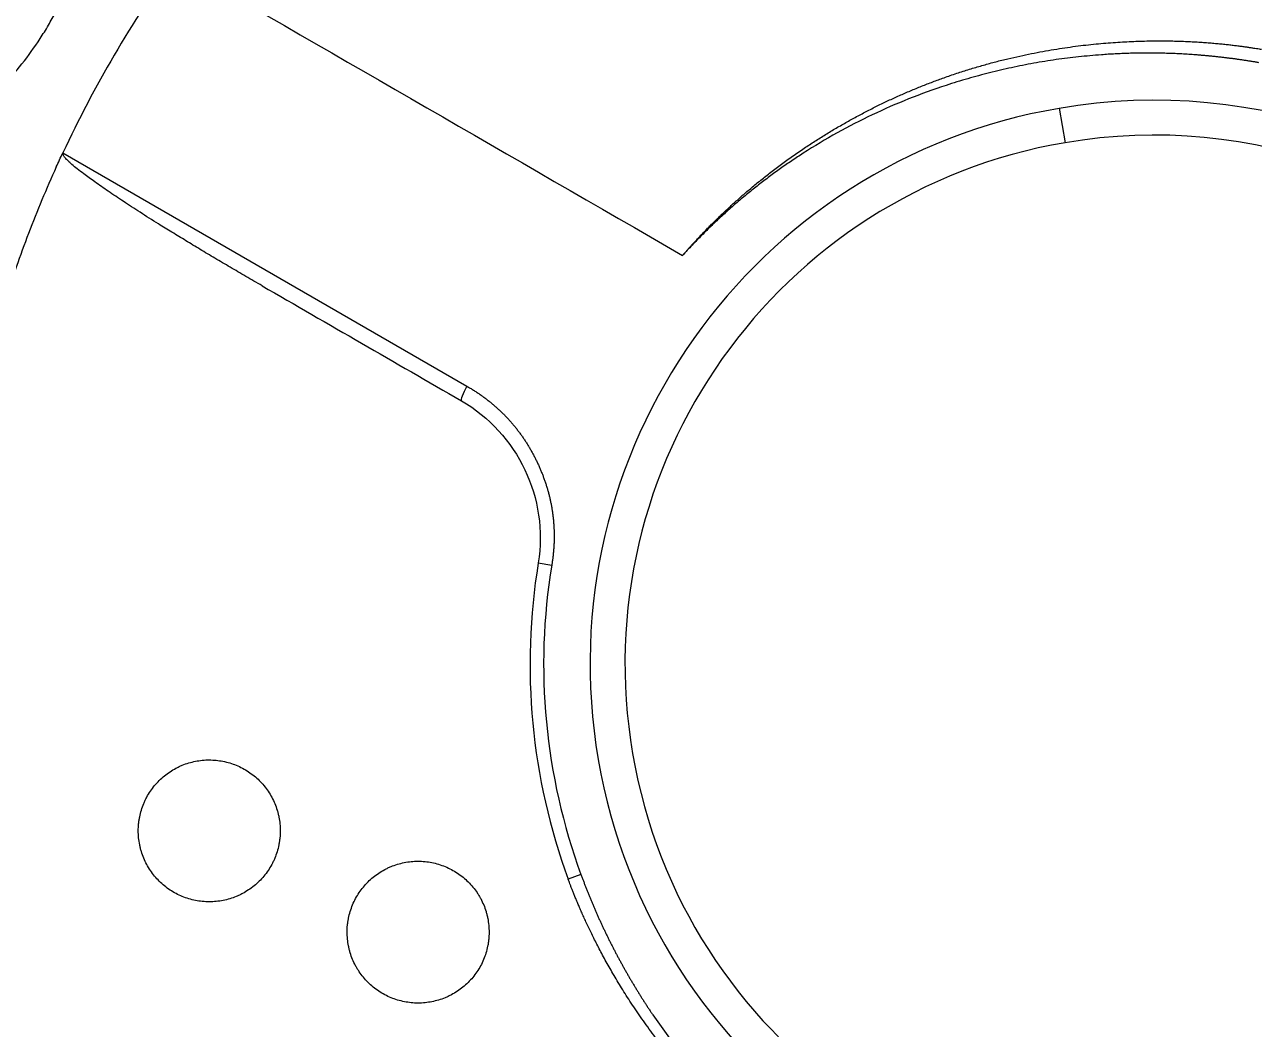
# Model space of a CAD drawing. Extents: x 541 to 1062, y 0 to 382.
# Drawn here: x 881.37 to 896.96, y 271.45 to 284.19 of the extents above; entities that cross this region are included whole.
import ezdxf

# ---------------------------------------------------------------- set-up
doc = ezdxf.new("R2010")
doc.units = 0
doc.header["$LTSCALE"] = 10
doc.header["$MEASUREMENT"] = 0
doc.header["$PDMODE"] = 3
doc.header["$PDSIZE"] = -10
doc.layers.get('0').update_dxf_attribs({"linetype": 'CONTINUOUS'})
doc.layers.get('DEFPOINTS').update_dxf_attribs({"linetype": 'CONTINUOUS'})
doc.layers.add('1', color=7, linetype='CONTINUOUS')
doc.styles.add('Daelim Dimension', font='')
doc.styles.get('Daelim Dimension').set_extended_font_data('NanumGothic')
doc.dimstyles.new('DEFAULT', dxfattribs={"dimscale": 2, "dimtxt": 2, "dimasz": 2, "dimexe": 0, "dimexo": 2, "dimgap": 1, "dimtad": 1, "dimdec": 1, "dimzin": 9, "dimdsep": 46, "dimtxsty": 'Daelim Dimension', "dimcen": 0.5, "dimclrd": 252, "dimclre": 252, "dimclrt": 3, "dimadec": 1, "dimazin": 0, "dimtfac": 1, "dimtdec": 1, "dimtix": 1, "dimtmove": 0, "dimatfit": 3, "dimfxl": 1, "dimtolj": 1, "dimtzin": 1, "dimlwd": 9, "dimlwe": 9, "dimarcsym": 0})

# ---------------------------------------------------------------- blocks, each defined once
blk = doc.blocks.new('*D10')
at = {"color": 5, "linetype": 'ByBlock', "lineweight": 9, "ltscale": 0.5, "transparency": 16777216}
for p, q in [((845.7, 280.073), (845.7, 341.221)), ((849.7, 341.221), (941.7, 341.221)), ((945.7, 280.074), (945.7, 341.221))]:
    blk.add_line(p, q, dxfattribs=at)
at = {"color": 5, "ltscale": 0.5, "transparency": 16777216}
for points in [[(849.7, 341.887), (849.7, 340.554), (845.7, 341.221)], [(941.7, 341.887), (941.7, 340.554), (945.7, 341.221)]]:
    blk.add_solid(points, dxfattribs=at)
at = {"layer": 'DEFPOINTS', "color": 0, "ltscale": 0.5, "transparency": 16777216}
for p in [(945.7, 341.221), (845.7, 276.073), (945.7, 276.074)]:
    blk.add_point(p, dxfattribs=at)
at = {"color": 7, "ltscale": 0.5, "transparency": 16777216, "insert": (895.7, 346.221), "char_height": 6, "attachment_point": 5, "style": 'Daelim Dimension'}
blk.add_mtext('\\A1;%%C100', dxfattribs=at)

msp = doc.modelspace()

# ---------------------------------------------------------------- linework, layer by layer
at = {"layer": '1', "color": 7, "linetype": 'Continuous', "lineweight": 13}
for p, q in [((894.493, 283.127), (894.567, 282.691)), ((881.856, 282.561), (886.983, 279.601)), ((887.887, 277.359), (888.058, 277.331))]:
    msp.add_line(p, q, dxfattribs=at)
at = {"layer": '1', "color": 7, "linetype": 'Continuous', "lineweight": 18}
msp.add_line((888.428, 273.408), (888.266, 273.349), dxfattribs=at)
for radius, start, end in [(45.353, 90, 267.6206), (45.353, 272.3738, 90), (41.78, 282.5334, 97.4666), (41.2, 90, 267.3523), (41.2, 272.6477, 90), (41.78, 102.5334, 267.3912), (15.288, 144.3694, 154.895), (7.155, 279.717, 99.717), (7.155, 99.717, 279.717), (7.918, 170.6639, 200.1368)]:
    msp.add_arc((895.7, 276.074), radius, start, end, dxfattribs=at)
at = {"layer": '1', "color": 7, "linetype": 'Continuous', "lineweight": 13}
for radius, start, end in [(26.189, 90, 270), (26.189, 270, 90), (25.813, 90, 180), (25.813, 0, 90), (24.827, 0, 180), (6.713, 279.717, 99.717), (6.713, 99.717, 279.717), (7.745, 170.6639, 200.1368), (25.813, 180, 270), (24.827, 180, 0), (25.813, 270, 0)]:
    msp.add_arc((895.7, 276.074), radius, start, end, dxfattribs=at)
msp.add_ellipse((887.013, 279.589), major_axis=(0.1, 0.173), ratio=0.162567, start_param=1.593565, end_param=3.141593, dxfattribs=at)
at = {"layer": '1', "color": 7, "linetype": 'Continuous', "lineweight": 18}
for points, weights in [([(895.7, 326.074), (868.439, 326.074), (845.7, 307.335), (845.7, 276.074)], [1, 0.732970788325, 0.639202598139, 0.718695429443]), ([(945.7, 276.074), (945.7, 307.335), (922.962, 326.074), (895.7, 326.074)], [0.718695432068, 0.639202599743, 0.732970789054, 1]), ([(895.7, 321.97), (847.662, 321.97), (829.279, 277.589), (863.247, 243.621)], [1, 0.588455621577, 0.588455621577, 1]), ([(928.153, 243.621), (962.121, 277.589), (943.738, 321.97), (895.7, 321.97)], [1, 0.588455621576, 0.588455621576, 1])]:
    msp.add_rational_spline(points, weights, degree=3, dxfattribs=at)
at = {"layer": '1', "color": 7, "linetype": 'Continuous', "lineweight": 13}
for points, knots in [([(853.335, 276.074), (853.335, 278.847), (853.608, 281.62), (854.69, 287.059), (855.499, 289.725), (857.621, 294.849), (858.934, 297.306), (862.015, 301.917), (863.783, 304.07), (867.704, 307.992), (869.858, 309.759), (874.469, 312.84), (876.926, 314.154), (882.05, 316.276), (884.716, 317.085), (890.155, 318.167), (892.927, 318.44), (895.7, 318.44)], [0, 0, 0, 0, 0.125, 0.125, 0.25, 0.25, 0.375, 0.375, 0.5, 0.5, 0.625, 0.625, 0.75, 0.75, 0.875, 0.875, 1, 1, 1, 1]), ([(895.7, 318.44), (898.473, 318.44), (901.246, 318.167), (906.685, 317.085), (909.351, 316.276), (914.474, 314.154), (916.932, 312.84), (921.543, 309.759), (923.696, 307.992), (927.618, 304.07), (929.385, 301.917), (932.466, 297.306), (933.779, 294.849), (935.902, 289.725), (936.71, 287.059), (937.792, 281.62), (938.065, 278.847), (938.065, 276.074)], [0, 0, 0, 0, 0.125, 0.125, 0.25, 0.25, 0.375, 0.375, 0.5, 0.5, 0.625, 0.625, 0.75, 0.75, 0.875, 0.875, 1, 1, 1, 1]), ([(886.983, 279.601), (886.99, 279.597), (887.003, 279.589), (887.024, 279.577), (887.044, 279.565), (887.064, 279.552), (887.084, 279.54), (887.103, 279.527), (887.123, 279.514), (887.142, 279.501), (887.161, 279.488), (887.18, 279.474), (887.198, 279.461), (887.217, 279.447), (887.235, 279.433), (887.253, 279.419), (887.271, 279.405), (887.289, 279.39), (887.307, 279.376), (887.324, 279.361), (887.341, 279.346), (887.358, 279.331), (887.375, 279.316), (887.392, 279.3), (887.408, 279.285), (887.425, 279.269), (887.441, 279.253), (887.457, 279.237), (887.472, 279.221), (887.488, 279.204), (887.504, 279.188), (887.519, 279.171), (887.534, 279.154), (887.549, 279.137), (887.563, 279.12), (887.578, 279.103), (887.592, 279.085), (887.606, 279.068), (887.62, 279.05), (887.634, 279.032), (887.648, 279.014), (887.661, 278.995), (887.675, 278.977), (887.688, 278.958), (887.701, 278.939), (887.713, 278.92), (887.726, 278.901), (887.738, 278.882), (887.75, 278.862), (887.763, 278.843), (887.774, 278.823), (887.786, 278.803), (887.797, 278.783), (887.809, 278.762), (887.82, 278.742), (887.831, 278.721), (887.842, 278.701), (887.852, 278.68), (887.863, 278.659), (887.876, 278.63), (887.893, 278.594), (887.912, 278.551), (887.93, 278.507), (887.947, 278.464), (887.963, 278.42), (887.978, 278.376), (887.992, 278.332), (888.006, 278.288), (888.018, 278.244), (888.029, 278.199), (888.039, 278.155), (888.049, 278.11), (888.057, 278.065), (888.064, 278.021), (888.071, 277.975), (888.076, 277.93), (888.08, 277.885), (888.084, 277.84), (888.086, 277.794), (888.088, 277.748), (888.088, 277.702), (888.088, 277.656), (888.087, 277.61), (888.084, 277.564), (888.081, 277.518), (888.077, 277.471), (888.071, 277.425), (888.065, 277.378), (888.06, 277.347), (888.058, 277.331)], [0, 0, 0, 0, 0.008938, 0.017848, 0.026731, 0.035587, 0.044418, 0.053225, 0.062007, 0.070767, 0.079505, 0.088222, 0.096919, 0.105597, 0.114256, 0.122898, 0.131523, 0.140133, 0.148728, 0.15731, 0.165879, 0.174436, 0.182982, 0.191519, 0.200047, 0.208566, 0.217079, 0.225586, 0.234087, 0.242585, 0.251079, 0.259572, 0.268063, 0.276554, 0.285046, 0.293539, 0.302035, 0.310535, 0.31904, 0.32755, 0.336067, 0.344591, 0.353124, 0.361667, 0.37022, 0.378784, 0.38736, 0.39595, 0.404554, 0.413173, 0.421808, 0.43046, 0.43913, 0.447819, 0.456527, 0.465256, 0.474006, 0.482779, 0.491575, 0.500395, 0.518195, 0.535884, 0.55347, 0.570961, 0.588364, 0.605686, 0.622934, 0.640118, 0.657243, 0.674319, 0.691353, 0.708354, 0.725328, 0.742285, 0.759233, 0.776179, 0.793131, 0.810099, 0.827089, 0.84411, 0.861171, 0.878278, 0.895441, 0.912666, 0.929961, 0.947335, 0.964794, 0.982347, 1, 1, 1, 1]), ([(893.803, 233.752), (891.665, 233.848), (889.534, 234.106), (884.716, 235.064), (882.05, 235.873), (876.926, 237.995), (874.469, 239.309), (869.858, 242.39), (867.704, 244.157), (863.783, 248.078), (862.015, 250.232), (858.934, 254.843), (857.621, 257.3), (855.499, 262.424), (854.69, 265.09), (853.608, 270.529), (853.335, 273.302), (853.335, 276.074)], [0, 0, 0, 0, 0.099316, 0.099316, 0.227986, 0.227986, 0.356655, 0.356655, 0.485324, 0.485324, 0.613993, 0.613993, 0.742662, 0.742662, 0.871331, 0.871331, 1, 1, 1, 1])]:
    msp.add_open_spline(points, degree=3, knots=knots, dxfattribs=at)
at = {"layer": '1', "color": 7, "linetype": 'Continuous', "lineweight": 18}
for points, knots in [([(878.213, 282.193), (878.345, 282.193), (878.476, 282.199), (878.735, 282.224), (878.993, 282.262), (879.246, 282.325), (879.403, 282.372), (879.435, 282.382), (879.497, 282.403), (879.529, 282.414), (879.622, 282.447), (879.683, 282.47), (879.865, 282.546), (880.102, 282.657), (880.326, 282.791), (880.489, 282.9), (880.57, 282.957), (880.649, 283.016), (880.701, 283.057), (880.727, 283.078), (880.855, 283.182), (881.049, 283.359), (881.313, 283.649), (881.469, 283.86), (881.561, 283.997), (881.579, 284.025), (881.614, 284.081), (881.632, 284.109), (881.683, 284.194), (881.715, 284.252), (881.808, 284.426), (881.92, 284.662), (882.008, 284.909), (882.065, 285.098), (882.082, 285.161), (882.106, 285.257), (882.114, 285.289), (882.128, 285.354), (882.135, 285.386), (882.167, 285.548), (882.186, 285.678), (882.211, 285.938), (882.217, 286.069), (882.217, 286.33), (882.21, 286.461), (882.194, 286.625), (882.19, 286.658), (882.182, 286.724), (882.168, 286.822), (882.151, 286.918), (882.113, 287.111), (882.049, 287.363), (881.96, 287.609), (881.885, 287.79), (881.858, 287.85), (881.801, 287.969), (881.772, 288.028), (881.679, 288.201), (881.544, 288.424), (881.389, 288.633), (881.265, 288.784), (881.201, 288.858), (881.134, 288.93), (881.089, 288.977), (881.066, 289.001), (880.949, 289.117), (880.853, 289.205), (880.651, 289.369), (880.443, 289.524), (880.22, 289.658), (880.075, 289.735), (880.046, 289.75), (879.988, 289.78), (879.958, 289.794), (879.869, 289.836), (879.809, 289.863), (879.628, 289.938), (879.384, 290.025), (879.132, 290.089), (878.94, 290.127), (878.844, 290.144), (878.746, 290.158), (878.681, 290.166), (878.648, 290.169), (878.485, 290.186), (878.353, 290.193), (878.221, 290.193)], [0, 0, 0, 0, 0.03125, 0.03125, 0.0625, 0.09375, 0.09375, 0.101563, 0.101563, 0.109375, 0.109375, 0.125, 0.125, 0.15625, 0.1875, 0.1875, 0.203125, 0.210938, 0.210938, 0.21875, 0.21875, 0.25, 0.28125, 0.3125, 0.3125, 0.320313, 0.320313, 0.328125, 0.328125, 0.34375, 0.34375, 0.375, 0.40625, 0.40625, 0.421875, 0.421875, 0.429688, 0.429688, 0.4375, 0.4375, 0.46875, 0.46875, 0.5, 0.5, 0.53125, 0.53125, 0.539063, 0.539063, 0.546875, 0.5625, 0.5625, 0.59375, 0.625, 0.625, 0.640625, 0.640625, 0.65625, 0.65625, 0.6875, 0.71875, 0.71875, 0.734375, 0.742188, 0.742188, 0.75, 0.75, 0.78125, 0.78125, 0.8125, 0.84375, 0.84375, 0.851563, 0.851563, 0.859375, 0.859375, 0.875, 0.875, 0.90625, 0.9375, 0.9375, 0.953125, 0.960938, 0.960938, 0.96875, 0.96875, 1, 1, 1, 1]), ([(889.717, 281.261), (889.726, 281.271), (889.744, 281.292), (889.772, 281.324), (889.801, 281.356), (889.832, 281.39), (889.864, 281.425), (889.897, 281.461), (889.932, 281.498), (889.968, 281.536), (890.006, 281.575), (890.045, 281.615), (890.085, 281.656), (890.127, 281.697), (890.171, 281.74), (890.216, 281.783), (890.262, 281.827), (890.311, 281.872), (890.36, 281.918), (890.412, 281.964), (890.465, 282.012), (890.52, 282.059), (890.577, 282.107), (890.635, 282.156), (890.695, 282.205), (890.757, 282.255), (890.821, 282.305), (890.886, 282.355), (890.954, 282.406), (891.023, 282.457), (891.094, 282.508), (891.168, 282.559), (891.262, 282.623), (891.377, 282.699), (891.512, 282.784), (891.649, 282.867), (891.786, 282.946), (891.924, 283.022), (892.063, 283.096), (892.202, 283.166), (892.343, 283.233), (892.483, 283.297), (892.624, 283.357), (892.766, 283.415), (892.908, 283.47), (893.057, 283.524), (893.213, 283.578), (893.374, 283.629), (893.532, 283.675), (893.688, 283.718), (893.841, 283.756), (893.992, 283.79), (894.14, 283.821), (894.284, 283.849), (894.426, 283.874), (894.564, 283.895), (894.699, 283.914), (894.831, 283.93), (894.959, 283.944), (895.084, 283.955), (895.205, 283.964), (895.323, 283.971), (895.438, 283.976), (895.548, 283.98), (895.656, 283.982), (895.759, 283.983), (895.859, 283.982), (895.955, 283.981), (896.048, 283.978), (896.137, 283.974), (896.222, 283.97), (896.303, 283.965), (896.381, 283.959), (896.455, 283.953), (896.526, 283.946), (896.592, 283.94), (896.655, 283.933), (896.714, 283.926), (896.77, 283.919), (896.822, 283.912), (896.87, 283.905), (896.914, 283.899), (896.955, 283.892), (896.992, 283.887), (897.026, 283.881), (897.047, 283.877), (897.057, 283.876)], [0, 0, 0, 0, 0.004979, 0.010167, 0.015564, 0.02117, 0.026984, 0.033008, 0.03924, 0.04568, 0.052329, 0.059186, 0.066251, 0.073523, 0.081003, 0.088691, 0.096585, 0.104687, 0.112995, 0.12151, 0.130231, 0.139158, 0.148291, 0.15763, 0.167175, 0.176925, 0.186881, 0.197043, 0.20741, 0.217984, 0.228762, 0.239745, 0.250933, 0.270738, 0.290436, 0.310026, 0.329511, 0.348891, 0.368169, 0.387345, 0.406423, 0.425405, 0.444293, 0.463092, 0.481804, 0.500431, 0.521613, 0.542359, 0.562668, 0.582538, 0.601967, 0.620952, 0.639492, 0.657586, 0.675234, 0.692436, 0.709192, 0.725501, 0.741364, 0.756779, 0.771749, 0.786271, 0.800346, 0.813973, 0.827153, 0.839885, 0.852169, 0.864004, 0.87539, 0.886327, 0.896814, 0.90685, 0.916437, 0.925572, 0.934257, 0.942491, 0.950274, 0.957606, 0.964486, 0.970914, 0.976891, 0.982417, 0.98749, 0.992112, 0.996282, 1, 1, 1, 1]), ([(897.027, 283.705), (897.013, 283.708), (896.984, 283.713), (896.94, 283.72), (896.897, 283.727), (896.853, 283.734), (896.81, 283.74), (896.766, 283.746), (896.723, 283.753), (896.679, 283.758), (896.636, 283.764), (896.592, 283.769), (896.549, 283.774), (896.505, 283.779), (896.462, 283.784), (896.418, 283.788), (896.375, 283.792), (896.331, 283.796), (896.288, 283.8), (896.244, 283.804), (896.201, 283.807), (896.157, 283.81), (896.114, 283.813), (896.071, 283.815), (896.027, 283.818), (895.984, 283.82), (895.94, 283.821), (895.897, 283.823), (895.853, 283.824), (895.81, 283.826), (895.766, 283.826), (895.723, 283.827), (895.679, 283.828), (895.636, 283.828), (895.593, 283.828), (895.549, 283.827), (895.506, 283.827), (895.462, 283.826), (895.419, 283.825), (895.375, 283.824), (895.332, 283.823), (895.288, 283.821), (895.245, 283.819), (895.202, 283.817), (895.158, 283.815), (895.115, 283.812), (895.071, 283.809), (894.946, 283.8), (894.74, 283.781), (894.454, 283.746), (894.17, 283.7), (893.889, 283.644), (893.61, 283.579), (893.333, 283.504), (892.989, 283.398), (892.583, 283.251), (892.121, 283.049), (891.675, 282.82), (891.363, 282.633), (891.175, 282.51), (891.102, 282.462), (891.03, 282.413), (890.959, 282.363), (890.889, 282.312), (890.818, 282.261), (890.749, 282.208), (890.68, 282.155), (890.612, 282.101), (890.544, 282.046), (890.477, 281.991), (890.41, 281.934), (890.344, 281.877), (890.279, 281.819), (890.214, 281.76), (890.15, 281.701), (890.086, 281.64), (890.023, 281.579), (889.961, 281.517), (889.899, 281.454), (889.838, 281.391), (889.777, 281.326), (889.737, 281.283), (889.717, 281.261)], [0, 0, 0, 0, 0.005487, 0.010968, 0.016445, 0.021918, 0.027386, 0.032849, 0.038309, 0.043764, 0.049216, 0.054664, 0.060108, 0.06555, 0.070987, 0.076422, 0.081854, 0.087282, 0.092709, 0.098132, 0.103554, 0.108973, 0.11439, 0.119805, 0.125218, 0.13063, 0.13604, 0.141449, 0.146857, 0.152264, 0.15767, 0.163075, 0.168479, 0.173884, 0.179288, 0.184691, 0.190095, 0.195499, 0.200904, 0.206309, 0.211714, 0.217121, 0.222528, 0.227936, 0.233346, 0.238757, 0.24417, 0.249584, 0.285569, 0.321397, 0.35711, 0.392748, 0.428353, 0.463966, 0.499628, 0.562664, 0.625212, 0.687508, 0.749793, 0.760622, 0.771447, 0.782268, 0.793087, 0.803905, 0.814724, 0.825544, 0.836368, 0.847196, 0.85803, 0.868872, 0.879721, 0.890581, 0.901452, 0.912335, 0.923232, 0.934143, 0.945071, 0.956017, 0.966981, 0.977966, 0.988972, 1, 1, 1, 1]), ([(884.384, 280.876), (884.35, 280.896), (884.281, 280.935), (884.179, 280.994), (884.079, 281.053), (883.98, 281.111), (883.883, 281.168), (883.787, 281.225), (883.692, 281.281), (883.599, 281.337), (883.508, 281.392), (883.418, 281.447), (883.329, 281.501), (883.242, 281.554), (883.157, 281.607), (883.021, 281.691), (882.843, 281.804), (882.63, 281.942), (882.439, 282.07), (882.271, 282.186), (882.141, 282.281), (882.045, 282.355), (881.982, 282.406), (881.937, 282.447), (881.908, 282.475), (881.888, 282.497), (881.875, 282.513), (881.867, 282.526), (881.862, 282.535), (881.859, 282.542), (881.858, 282.547), (881.857, 282.551), (881.857, 282.553), (881.858, 282.556), (881.858, 282.558), (881.857, 282.559), (881.857, 282.56), (881.856, 282.561), (881.856, 282.561)], [0, 0, 0, 0, 0.038974, 0.077442, 0.115406, 0.152864, 0.189817, 0.226264, 0.262208, 0.297646, 0.33258, 0.367009, 0.400935, 0.434357, 0.467275, 0.49969, 0.59098, 0.674258, 0.749538, 0.817272, 0.874486, 0.908441, 0.93696, 0.953935, 0.968198, 0.976704, 0.983817, 0.988048, 0.99162, 0.993698, 0.995526, 0.996536, 0.997479, 0.998189, 0.998784, 0.999271, 0.999667, 1, 1, 1, 1]), ([(881.774, 282.383), (881.648, 282.105), (881.414, 281.544), (881.114, 280.684), (880.949, 280.1), (880.837, 279.658), (880.802, 279.51), (880.753, 279.287), (880.737, 279.212), (880.707, 279.063), (880.692, 278.989), (880.622, 278.616), (880.574, 278.317), (880.498, 277.719), (880.439, 277.119), (880.404, 276.218), (880.416, 275.616), (880.446, 275.013), (880.47, 274.711), (880.511, 274.333), (880.52, 274.257), (880.539, 274.106), (880.569, 273.879), (880.604, 273.655), (880.681, 273.207), (880.8, 272.615), (880.953, 272.033), (881.123, 271.456), (881.311, 270.885), (881.532, 270.323), (881.711, 269.906), (881.804, 269.699), (881.901, 269.493), (881.967, 269.356), (882.001, 269.287), (882.172, 268.947), (882.316, 268.68), (882.619, 268.157), (882.936, 267.644), (883.455, 266.906), (884.017, 266.2), (884.421, 265.75), (884.734, 265.421), (884.841, 265.312), (885.003, 265.152), (885.058, 265.099), (885.168, 264.993), (885.223, 264.941), (885.501, 264.682), (885.956, 264.283), (886.669, 263.728), (887.412, 263.217), (888.186, 262.75), (888.789, 262.433), (889.132, 262.269), (889.27, 262.204), (889.339, 262.172), (889.547, 262.078), (889.686, 262.018), (890.106, 261.843), (890.388, 261.736), (890.957, 261.537), (891.531, 261.357), (892.406, 261.136), (892.999, 261.024), (893.596, 260.929), (893.897, 260.89), (894.2, 260.86)], [0, 0, 0, 0, 0.03125, 0.0625, 0.09375, 0.09375, 0.109375, 0.109375, 0.117187, 0.117187, 0.125, 0.125, 0.15625, 0.15625, 0.1875, 0.21875, 0.25, 0.25, 0.28125, 0.28125, 0.289062, 0.289062, 0.296875, 0.3125, 0.3125, 0.34375, 0.375, 0.375, 0.40625, 0.4375, 0.4375, 0.453125, 0.460937, 0.460937, 0.46875, 0.46875, 0.5, 0.5, 0.53125, 0.5625, 0.59375, 0.625, 0.625, 0.640625, 0.640625, 0.648437, 0.648437, 0.65625, 0.65625, 0.6875, 0.71875, 0.75, 0.78125, 0.8125, 0.820312, 0.820312, 0.828125, 0.828125, 0.84375, 0.84375, 0.875, 0.875, 0.90625, 0.9375, 0.96875, 0.96875, 1, 1, 1, 1]), ([(883.714, 273.061), (883.655, 273.061), (883.597, 273.067), (883.512, 273.084), (883.484, 273.091), (883.427, 273.107), (883.399, 273.117), (883.318, 273.151), (883.266, 273.178), (883.193, 273.227), (883.169, 273.244), (883.123, 273.282), (883.101, 273.302), (883.039, 273.364), (883.001, 273.409), (882.951, 273.483), (882.936, 273.509), (882.908, 273.561), (882.882, 273.614), (882.862, 273.67), (882.849, 273.712), (882.845, 273.727), (882.838, 273.756), (882.835, 273.77), (882.82, 273.844), (882.814, 273.902), (882.814, 273.991), (882.816, 274.021), (882.82, 274.065), (882.822, 274.08), (882.827, 274.11), (882.829, 274.124), (882.844, 274.197), (882.861, 274.253), (882.89, 274.322), (882.896, 274.335), (882.909, 274.362), (882.915, 274.375), (882.936, 274.415), (882.952, 274.44), (883.001, 274.513), (883.038, 274.558), (883.123, 274.642), (883.168, 274.679), (883.241, 274.727), (883.266, 274.742), (883.305, 274.763), (883.318, 274.769), (883.345, 274.782), (883.358, 274.788), (883.426, 274.816), (883.482, 274.832), (883.568, 274.849), (883.597, 274.854), (883.655, 274.86), (883.685, 274.861), (883.714, 274.861)], [0, 0, 0, 0, 0.0625, 0.0625, 0.09375, 0.09375, 0.125, 0.125, 0.1875, 0.1875, 0.21875, 0.21875, 0.25, 0.25, 0.3125, 0.3125, 0.34375, 0.34375, 0.375, 0.40625, 0.40625, 0.421875, 0.421875, 0.4375, 0.4375, 0.5, 0.5, 0.53125, 0.53125, 0.546875, 0.546875, 0.5625, 0.5625, 0.625, 0.625, 0.640625, 0.640625, 0.65625, 0.65625, 0.6875, 0.6875, 0.75, 0.75, 0.8125, 0.8125, 0.84375, 0.84375, 0.859375, 0.859375, 0.875, 0.875, 0.9375, 0.9375, 0.96875, 0.96875, 1, 1, 1, 1]), ([(883.714, 274.861), (883.773, 274.861), (883.831, 274.855), (883.917, 274.838), (883.945, 274.831), (884.002, 274.814), (884.03, 274.804), (884.111, 274.771), (884.163, 274.744), (884.236, 274.695), (884.26, 274.677), (884.306, 274.64), (884.328, 274.62), (884.391, 274.558), (884.428, 274.513), (884.478, 274.439), (884.493, 274.413), (884.521, 274.361), (884.547, 274.307), (884.567, 274.252), (884.58, 274.209), (884.584, 274.195), (884.591, 274.166), (884.594, 274.151), (884.609, 274.078), (884.614, 274.019), (884.614, 273.93), (884.613, 273.901), (884.608, 273.856), (884.606, 273.841), (884.602, 273.812), (884.599, 273.797), (884.585, 273.724), (884.567, 273.668), (884.539, 273.6), (884.533, 273.586), (884.52, 273.559), (884.513, 273.546), (884.492, 273.507), (884.477, 273.482), (884.427, 273.409), (884.39, 273.363), (884.306, 273.28), (884.26, 273.243), (884.187, 273.195), (884.162, 273.18), (884.123, 273.159), (884.11, 273.152), (884.083, 273.14), (884.07, 273.134), (884.002, 273.106), (883.947, 273.09), (883.861, 273.073), (883.832, 273.068), (883.773, 273.062), (883.744, 273.061), (883.714, 273.061)], [0, 0, 0, 0, 0.0625, 0.0625, 0.09375, 0.09375, 0.125, 0.125, 0.1875, 0.1875, 0.21875, 0.21875, 0.25, 0.25, 0.3125, 0.3125, 0.34375, 0.34375, 0.375, 0.40625, 0.40625, 0.421875, 0.421875, 0.4375, 0.4375, 0.5, 0.5, 0.53125, 0.53125, 0.546875, 0.546875, 0.5625, 0.5625, 0.625, 0.625, 0.640625, 0.640625, 0.65625, 0.65625, 0.6875, 0.6875, 0.75, 0.75, 0.8125, 0.8125, 0.84375, 0.84375, 0.859375, 0.859375, 0.875, 0.875, 0.9375, 0.9375, 0.96875, 0.96875, 1, 1, 1, 1]), ([(886.363, 271.776), (886.304, 271.776), (886.246, 271.782), (886.16, 271.799), (886.132, 271.806), (886.075, 271.823), (886.047, 271.833), (885.966, 271.866), (885.914, 271.894), (885.84, 271.943), (885.817, 271.96), (885.771, 271.998), (885.749, 272.018), (885.686, 272.08), (885.649, 272.125), (885.607, 272.187), (885.599, 272.199), (885.584, 272.225), (885.562, 272.264), (885.53, 272.33), (885.51, 272.386), (885.498, 272.428), (885.494, 272.443), (885.486, 272.472), (885.483, 272.486), (885.469, 272.559), (885.463, 272.618), (885.463, 272.707), (885.464, 272.736), (885.469, 272.781), (885.471, 272.795), (885.475, 272.825), (885.478, 272.839), (885.492, 272.912), (885.51, 272.968), (885.544, 273.05), (885.557, 273.077), (885.585, 273.129), (885.615, 273.179), (885.65, 273.226), (885.688, 273.271), (885.707, 273.293), (885.77, 273.356), (885.816, 273.393), (885.889, 273.442), (885.914, 273.457), (885.953, 273.477), (885.966, 273.484), (885.993, 273.496), (886.006, 273.502), (886.074, 273.53), (886.13, 273.547), (886.216, 273.564), (886.245, 273.569), (886.304, 273.575), (886.333, 273.576), (886.363, 273.576)], [0, 0, 0, 0, 0.0625, 0.0625, 0.09375, 0.09375, 0.125, 0.125, 0.1875, 0.1875, 0.21875, 0.21875, 0.25, 0.25, 0.3125, 0.3125, 0.328125, 0.328125, 0.34375, 0.375, 0.40625, 0.40625, 0.421875, 0.421875, 0.4375, 0.4375, 0.5, 0.5, 0.53125, 0.53125, 0.546875, 0.546875, 0.5625, 0.5625, 0.625, 0.625, 0.65625, 0.65625, 0.6875, 0.71875, 0.71875, 0.75, 0.75, 0.8125, 0.8125, 0.84375, 0.84375, 0.859375, 0.859375, 0.875, 0.875, 0.9375, 0.9375, 0.96875, 0.96875, 1, 1, 1, 1]), ([(886.363, 273.576), (886.422, 273.576), (886.48, 273.57), (886.566, 273.553), (886.595, 273.546), (886.651, 273.529), (886.679, 273.519), (886.761, 273.485), (886.812, 273.458), (886.886, 273.409), (886.91, 273.392), (886.956, 273.354), (886.978, 273.334), (887.04, 273.272), (887.078, 273.226), (887.119, 273.165), (887.127, 273.152), (887.142, 273.127), (887.164, 273.088), (887.196, 273.021), (887.216, 272.966), (887.228, 272.923), (887.232, 272.909), (887.24, 272.88), (887.243, 272.865), (887.257, 272.792), (887.263, 272.733), (887.263, 272.645), (887.261, 272.615), (887.257, 272.571), (887.255, 272.556), (887.251, 272.526), (887.248, 272.512), (887.233, 272.439), (887.216, 272.383), (887.182, 272.301), (887.169, 272.274), (887.141, 272.222), (887.11, 272.172), (887.075, 272.125), (887.038, 272.08), (887.018, 272.058), (886.955, 271.995), (886.91, 271.959), (886.837, 271.91), (886.811, 271.895), (886.773, 271.874), (886.759, 271.868), (886.733, 271.855), (886.719, 271.849), (886.651, 271.821), (886.596, 271.805), (886.51, 271.788), (886.481, 271.783), (886.422, 271.777), (886.392, 271.776), (886.363, 271.776)], [0, 0, 0, 0, 0.0625, 0.0625, 0.09375, 0.09375, 0.125, 0.125, 0.1875, 0.1875, 0.21875, 0.21875, 0.25, 0.25, 0.3125, 0.3125, 0.328125, 0.328125, 0.34375, 0.375, 0.40625, 0.40625, 0.421875, 0.421875, 0.4375, 0.4375, 0.5, 0.5, 0.53125, 0.53125, 0.546875, 0.546875, 0.5625, 0.5625, 0.625, 0.625, 0.65625, 0.65625, 0.6875, 0.71875, 0.71875, 0.75, 0.75, 0.8125, 0.8125, 0.84375, 0.84375, 0.859375, 0.859375, 0.875, 0.875, 0.9375, 0.9375, 0.96875, 0.96875, 1, 1, 1, 1]), ([(894.2, 268.3), (894.187, 268.302), (894.16, 268.307), (894.119, 268.316), (894.076, 268.325), (894.031, 268.334), (893.985, 268.345), (893.937, 268.355), (893.888, 268.367), (893.837, 268.379), (893.784, 268.392), (893.73, 268.406), (893.674, 268.421), (893.617, 268.437), (893.559, 268.453), (893.499, 268.47), (893.437, 268.489), (893.374, 268.508), (893.309, 268.528), (893.244, 268.55), (893.176, 268.572), (893.108, 268.596), (893.037, 268.621), (892.966, 268.647), (892.893, 268.674), (892.819, 268.703), (892.744, 268.733), (892.668, 268.765), (892.59, 268.798), (892.511, 268.833), (892.432, 268.869), (892.351, 268.907), (892.248, 268.956), (892.125, 269.018), (891.983, 269.093), (891.844, 269.17), (891.706, 269.249), (891.571, 269.33), (891.438, 269.414), (891.308, 269.5), (891.18, 269.588), (891.054, 269.677), (890.931, 269.769), (890.81, 269.863), (890.692, 269.959), (890.57, 270.061), (890.446, 270.168), (890.321, 270.282), (890.202, 270.396), (890.087, 270.51), (889.977, 270.624), (889.872, 270.737), (889.771, 270.849), (889.675, 270.961), (889.583, 271.071), (889.495, 271.18), (889.412, 271.288), (889.332, 271.394), (889.256, 271.498), (889.184, 271.6), (889.115, 271.701), (889.05, 271.8), (888.988, 271.896), (888.93, 271.99), (888.874, 272.082), (888.822, 272.171), (888.773, 272.258), (888.726, 272.342), (888.682, 272.424), (888.641, 272.503), (888.602, 272.579), (888.566, 272.652), (888.532, 272.722), (888.5, 272.789), (888.47, 272.853), (888.443, 272.914), (888.417, 272.972), (888.394, 273.027), (888.372, 273.079), (888.352, 273.127), (888.334, 273.172), (888.317, 273.214), (888.302, 273.252), (888.289, 273.287), (888.277, 273.319), (888.27, 273.339), (888.266, 273.349)], [0, 0, 0, 0, 0.004979, 0.010167, 0.015564, 0.02117, 0.026984, 0.033008, 0.03924, 0.04568, 0.052329, 0.059186, 0.066251, 0.073523, 0.081003, 0.088691, 0.096585, 0.104687, 0.112995, 0.12151, 0.130231, 0.139158, 0.148291, 0.15763, 0.167175, 0.176925, 0.186881, 0.197043, 0.20741, 0.217984, 0.228762, 0.239745, 0.250933, 0.270738, 0.290436, 0.310026, 0.329511, 0.348891, 0.368169, 0.387345, 0.406423, 0.425405, 0.444293, 0.463092, 0.481804, 0.500431, 0.521613, 0.542359, 0.562667, 0.582537, 0.601966, 0.620952, 0.639492, 0.657586, 0.675234, 0.692436, 0.709191, 0.7255, 0.741363, 0.756779, 0.771748, 0.78627, 0.800345, 0.813973, 0.827153, 0.839885, 0.852169, 0.864004, 0.87539, 0.886326, 0.896813, 0.90685, 0.916436, 0.925572, 0.934257, 0.942491, 0.950274, 0.957605, 0.964485, 0.970914, 0.976891, 0.982417, 0.98749, 0.992112, 0.996282, 1, 1, 1, 1]), ([(888.428, 273.408), (888.434, 273.394), (888.444, 273.367), (888.459, 273.325), (888.475, 273.284), (888.491, 273.243), (888.507, 273.202), (888.523, 273.161), (888.54, 273.12), (888.557, 273.079), (888.574, 273.039), (888.591, 272.999), (888.608, 272.958), (888.626, 272.918), (888.643, 272.878), (888.661, 272.838), (888.68, 272.798), (888.698, 272.759), (888.716, 272.719), (888.735, 272.68), (888.754, 272.641), (888.773, 272.601), (888.793, 272.562), (888.812, 272.523), (888.832, 272.485), (888.852, 272.446), (888.872, 272.407), (888.892, 272.369), (888.913, 272.331), (888.934, 272.293), (888.955, 272.254), (888.976, 272.217), (888.997, 272.179), (889.019, 272.141), (889.04, 272.103), (889.062, 272.066), (889.084, 272.029), (889.107, 271.992), (889.129, 271.954), (889.152, 271.918), (889.175, 271.881), (889.198, 271.844), (889.221, 271.807), (889.245, 271.771), (889.268, 271.735), (889.292, 271.698), (889.316, 271.662), (889.387, 271.558), (889.506, 271.389), (889.681, 271.159), (889.862, 270.936), (890.051, 270.72), (890.247, 270.511), (890.45, 270.309), (890.688, 270.088), (890.964, 269.853), (891.282, 269.609), (891.609, 269.383), (892.029, 269.122), (892.552, 268.847), (893.075, 268.629), (893.492, 268.486), (893.727, 268.417), (893.893, 268.373), (893.992, 268.348), (894.095, 268.324), (894.165, 268.308), (894.2, 268.3)], [0, 0, 0, 0, 0.005503, 0.011001, 0.016493, 0.021979, 0.027461, 0.032937, 0.038409, 0.043876, 0.049338, 0.054796, 0.06025, 0.065699, 0.071145, 0.076586, 0.082024, 0.087459, 0.09289, 0.098317, 0.103742, 0.109163, 0.114582, 0.119998, 0.125412, 0.130823, 0.136232, 0.141639, 0.147044, 0.152448, 0.157849, 0.163249, 0.168648, 0.174046, 0.179443, 0.184839, 0.190234, 0.195629, 0.201023, 0.206417, 0.211811, 0.217205, 0.222599, 0.227993, 0.233388, 0.238784, 0.24418, 0.249577, 0.285667, 0.321564, 0.357309, 0.392944, 0.428511, 0.464054, 0.499615, 0.549773, 0.599497, 0.648912, 0.69814, 0.783904, 0.869206, 0.909108, 0.94837, 0.960559, 0.973227, 0.986373, 1, 1, 1, 1])]:
    msp.add_open_spline(points, degree=3, knots=knots, dxfattribs=at)
at = {"layer": '1', "color": 7, "linetype": 'Continuous', "lineweight": 13}
msp.add_open_spline([(883.274, 284.981), (885.389, 283.76), (887.543, 282.516), (889.717, 281.261)], degree=3, dxfattribs=at)
at = {"layer": '1', "color": 7, "linetype": 'Continuous', "lineweight": 18}
for points in [[(881.774, 282.383), (881.801, 282.442), (881.829, 282.502), (881.856, 282.561)], [(884.384, 280.876), (885.223, 280.392), (886.066, 279.905), (886.913, 279.416)], [(886.913, 279.416), (887.623, 279.006), (888.021, 278.177), (887.887, 277.359)]]:
    msp.add_open_spline(points, degree=3, dxfattribs=at)

# ---------------------------------------------------------------- dimensions: what is measured, and where the dimension line sits
at = {"ltscale": 0.5}
dim = msp.add_linear_dim(base=(945.7, 341.221), p1=(845.7, 276.073), p2=(945.7, 276.074), text='%%C<>', dimstyle='DEFAULT', override={"dimtxt": 3, "dimclrd": 5, "dimclre": 5, "dimclrt": 7, "dimfxl": 1.25, "dimarcsym": 1}, dxfattribs=at)
dim.commit()
dim.dimension.update_dxf_attribs({"geometry": '*D10', "text_midpoint": (895.7, 346.221)})

doc.saveas('drawing.dxf')
